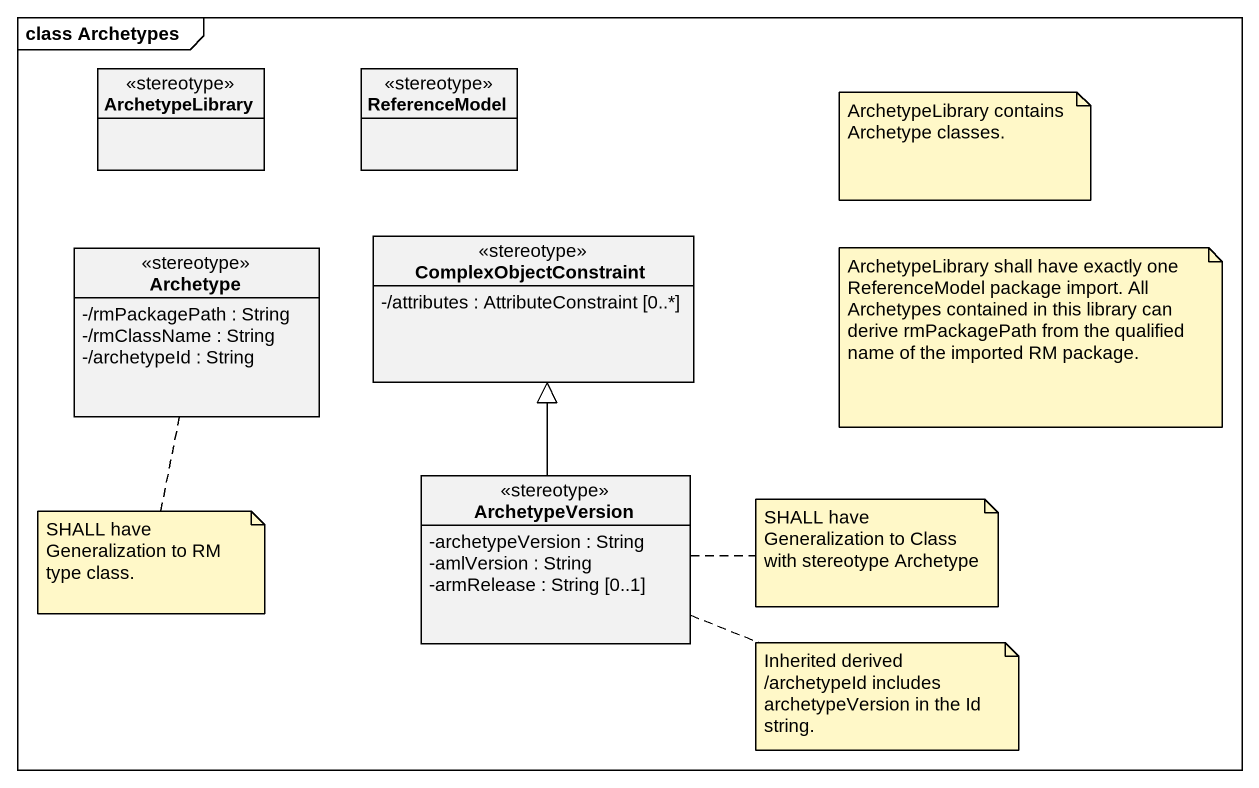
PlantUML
@startuml
mainframe class Archetypes
hide circle
hide empty members
skinparam classAttributeIconSize 0
class ArchetypeLibrary <<stereotype>>
class ReferenceModel <<stereotype>>
class Archetype <<stereotype>> {
  -/rmPackagePath : String
  -/rmClassName : String
  -/archetypeId : String
}
class ComplexObjectConstraint <<stereotype>> {
  -/attributes : AttributeConstraint [0..*]
}
class ArchetypeVersion <<stereotype>> {
  -archetypeVersion : String
  -amlVersion : String
  -armRelease : String [0..1]
}
ArchetypeVersion -up-|> ComplexObjectConstraint
note as N1
  ArchetypeLibrary contains Archetype classes.
end note
note as N2
  ArchetypeLibrary shall have exactly one ReferenceModel package import. All Archetypes contained in this library can derive rmPackagePath from the qualified name of the imported RM package.
end note
note bottom of Archetype : SHALL have Generalization to RM type class.
note right of ArchetypeVersion : SHALL have Generalization to Class with stereotype Archetype
note right of ArchetypeVersion : Inherited derived /archetypeId includes archetypeVersion in the Id string.
@enduml
